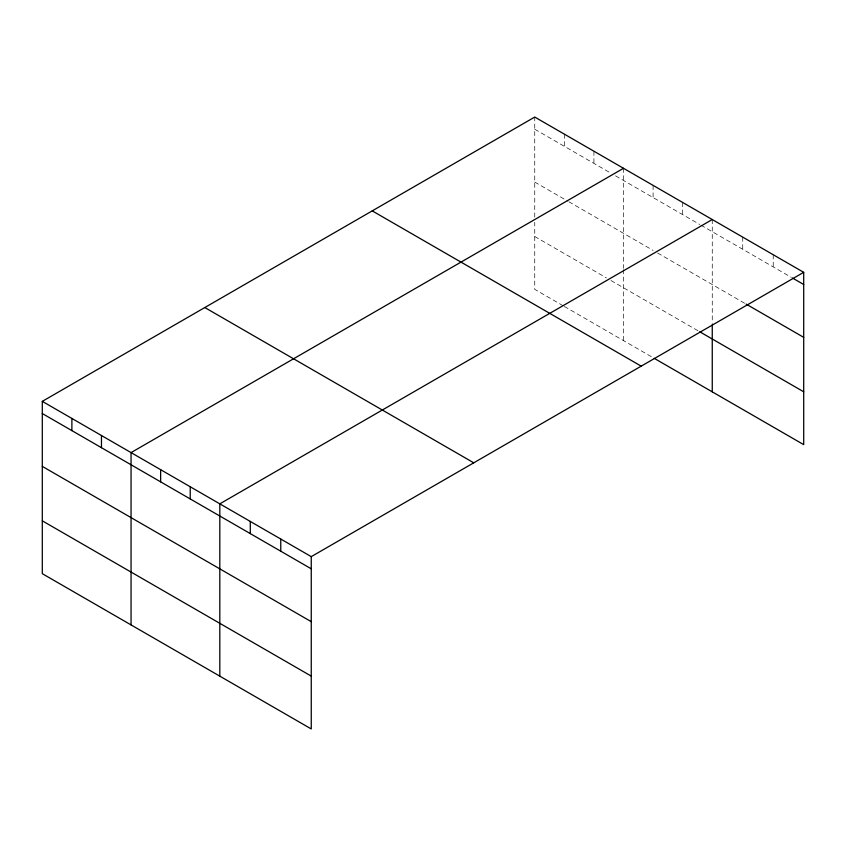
<?xml version="1.0" encoding="UTF-8"?>
<svg xmlns="http://www.w3.org/2000/svg" width="846" height="846" viewBox="0 0 846 846"><rect width="100%" height="100%" fill="white"/><g stroke="black" fill="none" stroke-linecap="round" stroke-linejoin="round"><path stroke-width="0.63" stroke-dasharray="4.23 3.17" d="M534.746 217.073L534.746 117.055M534.746 129.227L610.992 173.24M615.539 175.862L699.737 224.476M700.879 225.131L791.285 277.329M534.746 182.07L567.751 201.115M568.882 201.771L653.091 250.395M657.638 253.017L744.998 303.45M534.746 236.51L606.434 277.9M610.992 280.534L698.606 331.114M563.193 305.787L534.746 289.364L534.746 222.255M564.335 306.442L653.091 357.678M773.223 254.731L773.223 266.902M742.735 237.134L742.735 249.306M712.258 219.537L712.258 323.436M682.669 202.448L682.669 214.63M653.091 185.369L653.091 197.541M623.502 168.291L623.502 268.309M623.502 269.61L623.502 340.6M593.924 151.212L593.924 163.384M564.335 134.133L564.335 146.305"/><path stroke-width="1.27" d="M803.7 272.327L534.746 117.055L42.3 401.364L42.3 573.673L311.254 728.945L311.254 556.636L803.7 272.327L803.7 444.636L654.222 358.334M623.502 168.291L131.056 452.599L131.056 624.919M712.258 219.537L219.812 503.846L219.812 676.155M792.406 277.985L803.7 284.499M746.13 304.105L803.7 337.343M699.737 331.769L803.7 391.793M372.24 210.876L641.194 366.149M204.806 307.542L473.76 462.815M42.3 401.364L311.254 556.636M42.3 413.535L311.254 568.808M42.3 466.379L311.254 621.662M42.3 520.829L311.254 676.102M712.258 324.737L712.258 391.846M280.766 539.039L280.766 551.211M250.289 521.443L250.289 533.615M190.223 486.767L190.223 498.939M160.634 469.689L160.634 481.86M101.467 435.521L101.467 447.693M71.889 418.442L71.889 430.614"/></g></svg>
